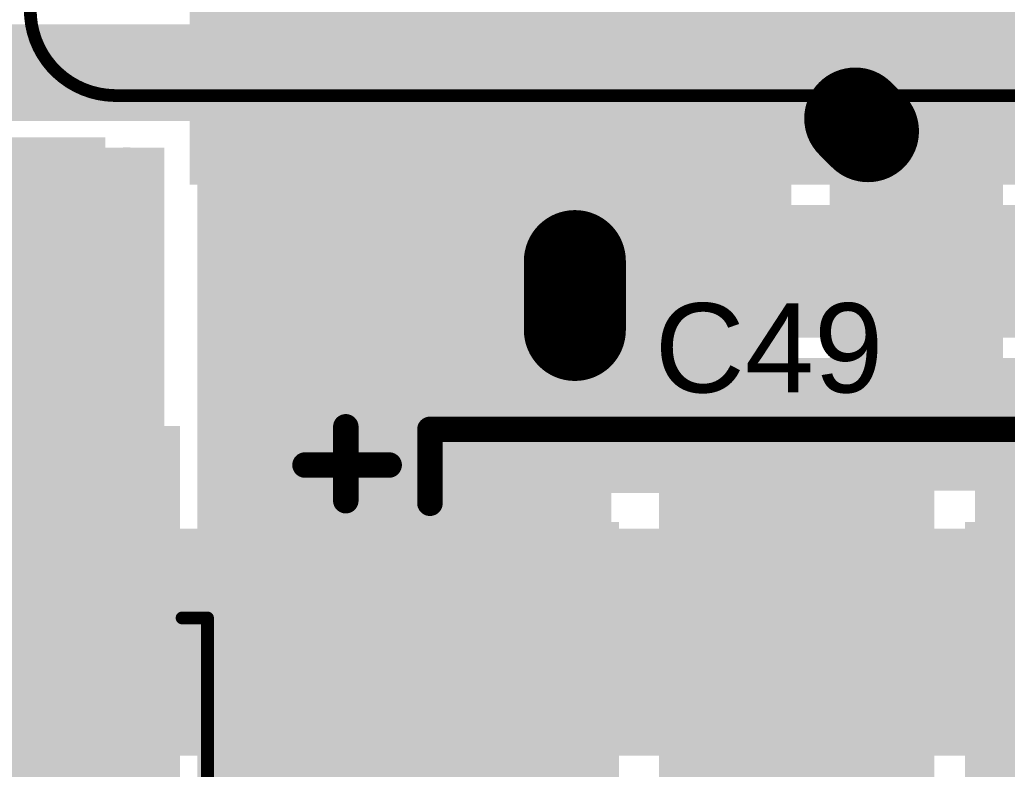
# Model space of a CAD drawing. Header units: millimetres. Extents: x -35.7 to 35.7, y -3.2 to 68.2.
# Drawn here: x 5.67 to 15.51, y 42.48 to 49.96 of the extents above; entities that cross this region are included whole.
import ezdxf

# ---------------------------------------------------------------- set-up
doc = ezdxf.new("R2010")
doc.units = ezdxf.units.MM
for name, color, linetype in [('BottomLayer', 5, 'Continuous'), ('BottomPaste', 16, 'Continuous'), ('BottomSolder', 6, 'Continuous'), ('TopLayer', 1, 'Continuous'), ('TopOverlay', 2, 'Continuous'), ('TopPaste', 8, 'Continuous'), ('TopSolder', 216, 'Continuous'), ('ViaHoleLayer', 16, 'Continuous')]:
    doc.layers.add(name, color=color, linetype=linetype)
doc.styles.add('Arial', font='', dxfattribs={"height": 0.2})
doc.styles.get('Arial').set_extended_font_data('Arial')

# ---------------------------------------------------------------- blocks, each defined once
blk = doc.blocks.new('DPAK_1')
at = {"layer": 'TopLayer'}
for points in [[(-2.9, 0.49), (-2.9, 6.69), (2.9, 6.69), (2.9, 0.49)], [(-3.085, -5.09), (-3.085, -2.09), (-1.485, -2.09), (-1.485, -5.09)], [(1.485, -5.09), (1.485, -2.09), (3.085, -2.09), (3.085, -5.09)]]:
    blk.add_hatch(color=1, dxfattribs=at).paths.add_polyline_path(points)
at = {"layer": 'TopPaste'}
for points in [[(-2.9, 0.49), (-2.9, 6.69), (2.9, 6.69), (2.9, 0.49)], [(-3.085, -5.09), (-3.085, -2.09), (-1.485, -2.09), (-1.485, -5.09)], [(1.485, -5.09), (1.485, -2.09), (3.085, -2.09), (3.085, -5.09)]]:
    blk.add_hatch(color=8, dxfattribs=at).paths.add_polyline_path(points)
at = {"layer": 'TopSolder'}
for points in [[(-3.0016, 0.3884), (-3.0016, 6.7916), (3.0016, 6.7916), (3.0016, 0.3884)], [(-3.1866, -5.1916), (-3.1866, -1.9884), (-1.3834, -1.9884), (-1.3834, -5.1916)], [(1.3834, -5.1916), (1.3834, -1.9884), (3.1866, -1.9884), (3.1866, -5.1916)]]:
    blk.add_hatch(color=216, dxfattribs=at).paths.add_polyline_path(points)
at = {"layer": 'TopOverlay', "const_width": 0.127}
for points in [[(-3.2766, 4.8768), (-3.0226, 4.8768)], [(-3.2766, -1.1938), (-3.2766, 4.8768)], [(3.0226, 4.8768), (3.2766, 4.8768)], [(3.2766, -1.1938), (3.2766, 4.8768)], [(-3.2766, -1.1938), (3.2766, -1.1938)]]:
    blk.add_lwpolyline(points, dxfattribs=at)
at = {"layer": 'TopOverlay'}
for points, const_width in [([(-3.3083, 4.8768, 1), (-3.2448, 4.8768, 1)], 0.0635), ([(-3.3083, 4.8768, 1), (-3.2448, 4.8768, 1)], 0.0635), ([(-3.0543, 4.8768, 1), (-2.9908, 4.8768, 1)], 0.0635), ([(2.9909, 4.8768, 1), (3.0543, 4.8768, 1)], 0.0635), ([(3.2449, 4.8768, 1), (3.3083, 4.8768, 1)], 0.0635), ([(3.2449, 4.8768, 1), (3.3083, 4.8768, 1)], 0.0635), ([(-3.3083, -1.1938, 1), (-3.2448, -1.1938, 1)], 0.0635), ([(-3.3083, -1.1938, 1), (-3.2448, -1.1938, 1)], 0.0635), ([(3.2449, -1.1938, 1), (3.3083, -1.1938, 1)], 0.0635), ([(3.2449, -1.1938, 1), (3.3083, -1.1938, 1)], 0.0635), ([(-3.302, -4.6228, 1), (-3.6068, -4.6228, 1)], 0.127), ([(-3.6385, -4.6228, 1), (-3.5751, -4.6228, 1)], 0.0635), ([(-3.3338, -4.6228, 1), (-3.2702, -4.6228, 1)], 0.0635)]:
    blk.add_lwpolyline(points, format="xyb", close=True, dxfattribs=dict(at, const_width=const_width))
blk = doc.blocks.new('CAP__2917_24')
at = {"layer": 'TopLayer'}
for points in [[(-1.395, 1.285), (1.395, 1.285), (1.395, -1.285), (-1.395, -1.285)], [(5.045, 1.285), (7.835, 1.285), (7.835, -1.285), (5.045, -1.285)]]:
    blk.add_hatch(color=1, dxfattribs=at).paths.add_polyline_path(points)
at = {"layer": 'TopPaste'}
for points in [[(-1.395, 1.285), (1.395, 1.285), (1.395, -1.285), (-1.395, -1.285)], [(5.045, 1.285), (7.835, 1.285), (7.835, -1.285), (5.045, -1.285)]]:
    blk.add_hatch(color=8, dxfattribs=at).paths.add_polyline_path(points)
at = {"layer": 'TopSolder'}
for points in [[(-1.4966, 1.3866), (1.4966, 1.3866), (1.4966, -1.3866), (-1.4966, -1.3866)], [(4.9434, 1.3866), (7.9366, 1.3866), (7.9366, -1.3866), (4.9434, -1.3866)]]:
    blk.add_hatch(color=216, dxfattribs=at).paths.add_polyline_path(points)
at = {"layer": 'TopOverlay', "const_width": 0.254}
for points in [[(-1.225, 1.6002), (-1.225, 2.3368)], [(-0.3868, 1.5748), (-0.3868, 2.3114)], [(-0.3868, 2.3114), (7.03, 2.3114)], [(7.03, 1.5748), (7.03, 2.3114)], [(-1.6314, 1.9558), (-0.7932, 1.9558)], [(-0.3868, -2.3114), (-0.3868, -1.5748)], [(7.03, -2.3114), (7.03, -1.5748)], [(-0.3868, -2.3114), (7.03, -2.3114)]]:
    blk.add_lwpolyline(points, dxfattribs=at)
at = {"layer": 'TopOverlay', "const_width": 0.127}
for points in [[(-1.2885, 2.3368, 1), (-1.1615, 2.3368, 1)], [(-0.4503, 2.3114, 1), (-0.3233, 2.3114, 1)], [(-0.4503, 2.3114, 1), (-0.3233, 2.3114, 1)], [(6.9665, 2.3114, 1), (7.0935, 2.3114, 1)], [(6.9665, 2.3114, 1), (7.0935, 2.3114, 1)], [(-1.6949, 1.9558, 1), (-1.5679, 1.9558, 1)], [(-0.8567, 1.9558, 1), (-0.7297, 1.9558, 1)], [(-1.2885, 1.6002, 1), (-1.1615, 1.6002, 1)], [(-0.4503, 1.5748, 1), (-0.3233, 1.5748, 1)], [(6.9665, 1.5748, 1), (7.0935, 1.5748, 1)], [(-0.4503, -1.5748, 1), (-0.3233, -1.5748, 1)], [(6.9665, -1.5748, 1), (7.0935, -1.5748, 1)], [(-0.4503, -2.3114, 1), (-0.3233, -2.3114, 1)], [(-0.4503, -2.3114, 1), (-0.3233, -2.3114, 1)], [(6.9665, -2.3114, 1), (7.0935, -2.3114, 1)], [(6.9665, -2.3114, 1), (7.0935, -2.3114, 1)]]:
    blk.add_lwpolyline(points, format="xyb", close=True, dxfattribs=at)
blk = doc.blocks.new('AO4882_MS_B_54')
at = {"layer": 'BottomLayer'}
for points in [[(-3.7, 2.205), (-1.5, 2.205), (-1.5, 1.605), (-3.7, 1.605)], [(1.5, 2.205), (3.7, 2.205), (3.7, 1.605), (1.5, 1.605)], [(-3.7, 0.935), (-1.5, 0.935), (-1.5, 0.335), (-3.7, 0.335)], [(1.5, 0.935), (3.7, 0.935), (3.7, 0.335), (1.5, 0.335)], [(-3.7, -0.335), (-1.5, -0.335), (-1.5, -0.935), (-3.7, -0.935)], [(1.5, -0.335), (3.7, -0.335), (3.7, -0.935), (1.5, -0.935)], [(-3.7, -1.605), (-1.5, -1.605), (-1.5, -2.205), (-3.7, -2.205)], [(1.5, -1.605), (3.7, -1.605), (3.7, -2.205), (1.5, -2.205)]]:
    blk.add_hatch(color=5, dxfattribs=at).paths.add_polyline_path(points)
at = {"layer": 'BottomPaste'}
for points in [[(-3.7, 2.205), (-1.5, 2.205), (-1.5, 1.605), (-3.7, 1.605)], [(1.5, 2.205), (3.7, 2.205), (3.7, 1.605), (1.5, 1.605)], [(-3.7, 0.935), (-1.5, 0.935), (-1.5, 0.335), (-3.7, 0.335)], [(1.5, 0.935), (3.7, 0.935), (3.7, 0.335), (1.5, 0.335)], [(-3.7, -0.335), (-1.5, -0.335), (-1.5, -0.935), (-3.7, -0.935)], [(1.5, -0.335), (3.7, -0.335), (3.7, -0.935), (1.5, -0.935)], [(-3.7, -1.605), (-1.5, -1.605), (-1.5, -2.205), (-3.7, -2.205)], [(1.5, -1.605), (3.7, -1.605), (3.7, -2.205), (1.5, -2.205)]]:
    blk.add_hatch(color=16, dxfattribs=at).paths.add_polyline_path(points)
at = {"layer": 'BottomSolder'}
for points in [[(-3.8016, 2.3066), (-1.3984, 2.3066), (-1.3984, 1.5034), (-3.8016, 1.5034)], [(1.3984, 2.3066), (3.8016, 2.3066), (3.8016, 1.5034), (1.3984, 1.5034)], [(-3.8016, 1.0366), (-1.3984, 1.0366), (-1.3984, 0.2334), (-3.8016, 0.2334)], [(1.3984, 1.0366), (3.8016, 1.0366), (3.8016, 0.2334), (1.3984, 0.2334)], [(-3.8016, -0.2334), (-1.3984, -0.2334), (-1.3984, -1.0366), (-3.8016, -1.0366)], [(1.3984, -0.2334), (3.8016, -0.2334), (3.8016, -1.0366), (1.3984, -1.0366)], [(-3.8016, -1.5034), (-1.3984, -1.5034), (-1.3984, -2.3066), (-3.8016, -2.3066)], [(1.3984, -1.5034), (3.8016, -1.5034), (3.8016, -2.3066), (1.3984, -2.3066)]]:
    blk.add_hatch(color=6, dxfattribs=at).paths.add_polyline_path(points)
blk = doc.blocks.new('CAP__2917_B_120')
at = {"layer": 'BottomLayer'}
for points in [[(-1.395, 1.285), (1.395, 1.285), (1.395, -1.285), (-1.395, -1.285)], [(5.045, 1.285), (7.835, 1.285), (7.835, -1.285), (5.045, -1.285)]]:
    blk.add_hatch(color=5, dxfattribs=at).paths.add_polyline_path(points)
at = {"layer": 'BottomPaste'}
for points in [[(-1.395, 1.285), (1.395, 1.285), (1.395, -1.285), (-1.395, -1.285)], [(5.045, 1.285), (7.835, 1.285), (7.835, -1.285), (5.045, -1.285)]]:
    blk.add_hatch(color=16, dxfattribs=at).paths.add_polyline_path(points)
at = {"layer": 'BottomSolder'}
for points in [[(-1.4966, 1.3866), (1.4966, 1.3866), (1.4966, -1.3866), (-1.4966, -1.3866)], [(4.9434, 1.3866), (7.9366, 1.3866), (7.9366, -1.3866), (4.9434, -1.3866)]]:
    blk.add_hatch(color=6, dxfattribs=at).paths.add_polyline_path(points)
blk = doc.blocks.new('SLF12575T_221M1R3_PF_135')
at = {"layer": 'TopOverlay', "const_width": 0.127}
blk.add_lwpolyline([(5.5118, 6.3246), (-4.7752, 6.3246)], dxfattribs=at)
at = {"layer": 'TopOverlay', "const_width": 0.0635}
blk.add_lwpolyline([(5.48, 6.3246, 1), (5.5435, 6.3246, 1)], format="xyb", close=True, dxfattribs=at)
blk.add_lwpolyline([(5.48, 6.3246, 1), (5.5435, 6.3246, 1)], format="xyb", close=True, dxfattribs=at)
at = {"layer": 'TopOverlay', "const_width": 0.127}
blk.add_lwpolyline([(5.5118, 6.3246, -0.414214), (6.35, 5.461)], format="xyb", dxfattribs=at)
blk = doc.blocks.new('RES0603_B_155')
at = {"layer": 'BottomLayer'}
for points in [[(-1.143, -0.4445), (-1.143, 0.4445), (-0.381, 0.4445), (-0.381, -0.4445)], [(0.381, -0.4445), (0.381, 0.4445), (1.143, 0.4445), (1.143, -0.4445)]]:
    blk.add_hatch(color=5, dxfattribs=at).paths.add_polyline_path(points)
at = {"layer": 'BottomPaste'}
for points in [[(-1.143, -0.4445), (-1.143, 0.4445), (-0.381, 0.4445), (-0.381, -0.4445)], [(0.381, -0.4445), (0.381, 0.4445), (1.143, 0.4445), (1.143, -0.4445)]]:
    blk.add_hatch(color=16, dxfattribs=at).paths.add_polyline_path(points)
at = {"layer": 'BottomSolder'}
for points in [[(-1.2446, -0.5461), (-1.2446, 0.5461), (-0.2794, 0.5461), (-0.2794, -0.5461)], [(0.2794, -0.5461), (0.2794, 0.5461), (1.2446, 0.5461), (1.2446, -0.5461)]]:
    blk.add_hatch(color=6, dxfattribs=at).paths.add_polyline_path(points)
blk = doc.blocks.new('RES0603_B_156')
at = {"layer": 'BottomLayer'}
for points in [[(-1.143, -0.4445), (-1.143, 0.4445), (-0.381, 0.4445), (-0.381, -0.4445)], [(0.381, -0.4445), (0.381, 0.4445), (1.143, 0.4445), (1.143, -0.4445)]]:
    blk.add_hatch(color=5, dxfattribs=at).paths.add_polyline_path(points)
at = {"layer": 'BottomPaste'}
for points in [[(-1.143, -0.4445), (-1.143, 0.4445), (-0.381, 0.4445), (-0.381, -0.4445)], [(0.381, -0.4445), (0.381, 0.4445), (1.143, 0.4445), (1.143, -0.4445)]]:
    blk.add_hatch(color=16, dxfattribs=at).paths.add_polyline_path(points)
at = {"layer": 'BottomSolder'}
for points in [[(-1.2446, -0.5461), (-1.2446, 0.5461), (-0.2794, 0.5461), (-0.2794, -0.5461)], [(0.2794, -0.5461), (0.2794, 0.5461), (1.2446, 0.5461), (1.2446, -0.5461)]]:
    blk.add_hatch(color=6, dxfattribs=at).paths.add_polyline_path(points)
blk = doc.blocks.new('SOIC_8_B_164')
at = {"layer": 'BottomLayer'}
for points in [[(-3.475, 1.605), (-3.475, 2.205), (-1.925, 2.205), (-1.925, 1.605)], [(1.925, 1.605), (1.925, 2.205), (3.475, 2.205), (3.475, 1.605)], [(-3.475, 0.335), (-3.475, 0.935), (-1.925, 0.935), (-1.925, 0.335)], [(1.925, 0.335), (1.925, 0.935), (3.475, 0.935), (3.475, 0.335)], [(-3.475, -0.935), (-3.475, -0.335), (-1.925, -0.335), (-1.925, -0.935)], [(1.925, -0.935), (1.925, -0.335), (3.475, -0.335), (3.475, -0.935)], [(-3.475, -2.205), (-3.475, -1.605), (-1.925, -1.605), (-1.925, -2.205)], [(1.925, -2.205), (1.925, -1.605), (3.475, -1.605), (3.475, -2.205)]]:
    blk.add_hatch(color=5, dxfattribs=at).paths.add_polyline_path(points)
at = {"layer": 'BottomPaste'}
for points in [[(-3.475, 1.605), (-3.475, 2.205), (-1.925, 2.205), (-1.925, 1.605)], [(1.925, 1.605), (1.925, 2.205), (3.475, 2.205), (3.475, 1.605)], [(-3.475, 0.335), (-3.475, 0.935), (-1.925, 0.935), (-1.925, 0.335)], [(1.925, 0.335), (1.925, 0.935), (3.475, 0.935), (3.475, 0.335)], [(-3.475, -0.935), (-3.475, -0.335), (-1.925, -0.335), (-1.925, -0.935)], [(1.925, -0.935), (1.925, -0.335), (3.475, -0.335), (3.475, -0.935)], [(-3.475, -2.205), (-3.475, -1.605), (-1.925, -1.605), (-1.925, -2.205)], [(1.925, -2.205), (1.925, -1.605), (3.475, -1.605), (3.475, -2.205)]]:
    blk.add_hatch(color=16, dxfattribs=at).paths.add_polyline_path(points)
at = {"layer": 'BottomSolder'}
for points in [[(-3.5766, 1.5034), (-3.5766, 2.3066), (-1.8234, 2.3066), (-1.8234, 1.5034)], [(1.8234, 1.5034), (1.8234, 2.3066), (3.5766, 2.3066), (3.5766, 1.5034)], [(-3.5766, 0.2334), (-3.5766, 1.0366), (-1.8234, 1.0366), (-1.8234, 0.2334)], [(1.8234, 0.2334), (1.8234, 1.0366), (3.5766, 1.0366), (3.5766, 0.2334)], [(-3.5766, -1.0366), (-3.5766, -0.2334), (-1.8234, -0.2334), (-1.8234, -1.0366)], [(1.8234, -1.0366), (1.8234, -0.2334), (3.5766, -0.2334), (3.5766, -1.0366)], [(-3.5766, -2.3066), (-3.5766, -1.5034), (-1.8234, -1.5034), (-1.8234, -2.3066)], [(1.8234, -2.3066), (1.8234, -1.5034), (3.5766, -1.5034), (3.5766, -2.3066)]]:
    blk.add_hatch(color=6, dxfattribs=at).paths.add_polyline_path(points)

msp = doc.modelspace()

# ---------------------------------------------------------------- hatches: boundary and pattern name
at = {"layer": 'BottomLayer'}
for points in [[(12.192, 48.6504), (12.192, 52.0954), (11.1252, 52.0954), (11.1252, 48.6504)], [(15.6972, 50.7674), (11.1252, 50.7674), (11.1252, 49.6316), (15.6972, 49.6316)], [(2.5908, 48.9458), (11.8944, 48.9458), (11.8944, 49.911), (2.5908, 49.911)], [(7.6454, 45.2374), (13.3604, 45.2374), (13.3604, 49.7078), (7.6454, 49.7078)], [(13.7414, 45.2628), (15.4686, 45.2628), (15.4686, 49.3776), (13.7414, 49.3776)], [(1.6256, 45.3136), (7.112, 45.3136), (7.112, 48.6814), (1.6256, 48.6814)], [(2.7178, 42.6212), (24.6126, 42.6212), (24.6126, 44.8818), (2.7178, 44.8818)]]:
    msp.add_hatch(color=5, dxfattribs=at).paths.add_polyline_path(points)
h = msp.add_hatch(color=5, dxfattribs=at)
edge = h.paths.add_edge_path()
edge.add_arc((6.0198, 48.3842), 0.3, 0, 360)
h = msp.add_hatch(color=5, dxfattribs=at)
edge = h.paths.add_edge_path()
edge.add_arc((6.7382, 48.3842), 0.3, 0, 360)
h = msp.add_hatch(color=5, dxfattribs=at)
edge = h.paths.add_edge_path()
edge.add_arc((9.4234, 47.7012), 0.3, 0, 360)
h = msp.add_hatch(color=5, dxfattribs=at)
edge = h.paths.add_edge_path()
edge.add_arc((10.0716, 47.7084), 0.3, 0, 360)
h = msp.add_hatch(color=5, dxfattribs=at)
edge = h.paths.add_edge_path()
edge.add_arc((10.7388, 47.7012), 0.3, 0, 360)
h = msp.add_hatch(color=5, dxfattribs=at)
edge = h.paths.add_edge_path()
edge.add_arc((11.4059, 47.7012), 0.3, 0, 360)
h = msp.add_hatch(color=5, dxfattribs=at)
edge = h.paths.add_edge_path()
edge.add_arc((6.0198, 47.7004), 0.3, 0, 360)
h = msp.add_hatch(color=5, dxfattribs=at)
edge = h.paths.add_edge_path()
edge.add_arc((6.7382, 47.7004), 0.3, 0, 360)
h = msp.add_hatch(color=5, dxfattribs=at)
edge = h.paths.add_edge_path()
edge.add_arc((6.0198, 47.0166), 0.3, 0, 360)
h = msp.add_hatch(color=5, dxfattribs=at)
edge = h.paths.add_edge_path()
edge.add_arc((6.7382, 47.0166), 0.3, 0, 360)
h = msp.add_hatch(color=5, dxfattribs=at)
edge = h.paths.add_edge_path()
edge.add_arc((9.4234, 46.863), 0.3, 0, 360)
h = msp.add_hatch(color=5, dxfattribs=at)
edge = h.paths.add_edge_path()
edge.add_arc((10.097, 46.8702), 0.3, 0, 360)
h = msp.add_hatch(color=5, dxfattribs=at)
edge = h.paths.add_edge_path()
edge.add_arc((10.7388, 46.863), 0.3, 0, 360)
h = msp.add_hatch(color=5, dxfattribs=at)
edge = h.paths.add_edge_path()
edge.add_arc((11.4059, 46.863), 0.3, 0, 360)
h = msp.add_hatch(color=5, dxfattribs=at)
edge = h.paths.add_edge_path()
edge.add_arc((6.0198, 46.3328), 0.3, 0, 360)
h = msp.add_hatch(color=5, dxfattribs=at)
edge = h.paths.add_edge_path()
edge.add_arc((6.7382, 46.3328), 0.3, 0, 360)
h = msp.add_hatch(color=5, dxfattribs=at)
edge = h.paths.add_edge_path()
edge.add_arc((10.097, 46.032), 0.3, 0, 360)
h = msp.add_hatch(color=5, dxfattribs=at)
edge = h.paths.add_edge_path()
edge.add_arc((9.4234, 46.0248), 0.3, 0, 360)
h = msp.add_hatch(color=5, dxfattribs=at)
edge = h.paths.add_edge_path()
edge.add_arc((10.7388, 46.0248), 0.3, 0, 360)
h = msp.add_hatch(color=5, dxfattribs=at)
edge = h.paths.add_edge_path()
edge.add_arc((11.4059, 46.0248), 0.3, 0, 360)
h = msp.add_hatch(color=5, dxfattribs=at)
edge = h.paths.add_edge_path()
edge.add_arc((6.038, 44.4612), 0.3, 0, 360)
h = msp.add_hatch(color=5, dxfattribs=at)
edge = h.paths.add_edge_path()
edge.add_arc((6.7419, 44.4612), 0.3, 0, 360)
h = msp.add_hatch(color=5, dxfattribs=at)
edge = h.paths.add_edge_path()
edge.add_arc((12.3909, 44.496), 0.3, 0, 360)
h = msp.add_hatch(color=5, dxfattribs=at)
edge = h.paths.add_edge_path()
edge.add_arc((13.0535, 44.496), 0.3, 0, 360)
h = msp.add_hatch(color=5, dxfattribs=at)
edge = h.paths.add_edge_path()
edge.add_arc((13.7162, 44.496), 0.3, 0, 360)
h = msp.add_hatch(color=5, dxfattribs=at)
edge = h.paths.add_edge_path()
edge.add_arc((14.3788, 44.496), 0.3, 0, 360)
h = msp.add_hatch(color=5, dxfattribs=at)
edge = h.paths.add_edge_path()
edge.add_arc((6.038, 43.7774), 0.3, 0, 360)
h = msp.add_hatch(color=5, dxfattribs=at)
edge = h.paths.add_edge_path()
edge.add_arc((6.7419, 43.7774), 0.3, 0, 360)
h = msp.add_hatch(color=5, dxfattribs=at)
edge = h.paths.add_edge_path()
edge.add_arc((12.3909, 43.6602), 0.3, 0, 360)
h = msp.add_hatch(color=5, dxfattribs=at)
edge = h.paths.add_edge_path()
edge.add_arc((13.0535, 43.6602), 0.3, 0, 360)
h = msp.add_hatch(color=5, dxfattribs=at)
edge = h.paths.add_edge_path()
edge.add_arc((13.7162, 43.6602), 0.3, 0, 360)
h = msp.add_hatch(color=5, dxfattribs=at)
edge = h.paths.add_edge_path()
edge.add_arc((14.3788, 43.6602), 0.3, 0, 360)
h = msp.add_hatch(color=5, dxfattribs=at)
edge = h.paths.add_edge_path()
edge.add_arc((6.038, 43.0937), 0.3, 0, 360)
h = msp.add_hatch(color=5, dxfattribs=at)
edge = h.paths.add_edge_path()
edge.add_arc((6.7419, 43.0937), 0.3, 0, 360)
h = msp.add_hatch(color=5, dxfattribs=at)
edge = h.paths.add_edge_path()
edge.add_arc((12.3909, 42.8244), 0.3, 0, 360)
h = msp.add_hatch(color=5, dxfattribs=at)
edge = h.paths.add_edge_path()
edge.add_arc((13.0535, 42.8244), 0.3, 0, 360)
h = msp.add_hatch(color=5, dxfattribs=at)
edge = h.paths.add_edge_path()
edge.add_arc((13.7162, 42.8268), 0.3, 0, 360)
h = msp.add_hatch(color=5, dxfattribs=at)
edge = h.paths.add_edge_path()
edge.add_arc((14.3788, 42.8268), 0.3, 0, 360)
at = {"layer": 'BottomSolder'}
h = msp.add_hatch(color=6, dxfattribs=at)
edge = h.paths.add_edge_path()
edge.add_arc((6.0198, 48.3842), 0.15, 0, 360)
h = msp.add_hatch(color=6, dxfattribs=at)
edge = h.paths.add_edge_path()
edge.add_arc((6.7382, 48.3842), 0.15, 0, 360)
h = msp.add_hatch(color=6, dxfattribs=at)
edge = h.paths.add_edge_path()
edge.add_arc((6.0198, 47.7004), 0.15, 0, 360)
h = msp.add_hatch(color=6, dxfattribs=at)
edge = h.paths.add_edge_path()
edge.add_arc((6.7382, 47.7004), 0.15, 0, 360)
h = msp.add_hatch(color=6, dxfattribs=at)
edge = h.paths.add_edge_path()
edge.add_arc((9.4234, 47.7012), 0.15, 0, 360)
h = msp.add_hatch(color=6, dxfattribs=at)
edge = h.paths.add_edge_path()
edge.add_arc((10.0716, 47.7084), 0.15, 0, 360)
h = msp.add_hatch(color=6, dxfattribs=at)
edge = h.paths.add_edge_path()
edge.add_arc((10.7388, 47.7012), 0.15, 0, 360)
h = msp.add_hatch(color=6, dxfattribs=at)
edge = h.paths.add_edge_path()
edge.add_arc((11.4059, 47.7012), 0.15, 0, 360)
h = msp.add_hatch(color=6, dxfattribs=at)
edge = h.paths.add_edge_path()
edge.add_arc((6.0198, 47.0166), 0.15, 0, 360)
h = msp.add_hatch(color=6, dxfattribs=at)
edge = h.paths.add_edge_path()
edge.add_arc((6.7382, 47.0166), 0.15, 0, 360)
h = msp.add_hatch(color=6, dxfattribs=at)
edge = h.paths.add_edge_path()
edge.add_arc((10.097, 46.8702), 0.15, 0, 360)
h = msp.add_hatch(color=6, dxfattribs=at)
edge = h.paths.add_edge_path()
edge.add_arc((9.4234, 46.863), 0.15, 0, 360)
h = msp.add_hatch(color=6, dxfattribs=at)
edge = h.paths.add_edge_path()
edge.add_arc((10.7388, 46.863), 0.15, 0, 360)
h = msp.add_hatch(color=6, dxfattribs=at)
edge = h.paths.add_edge_path()
edge.add_arc((11.4059, 46.863), 0.15, 0, 360)
h = msp.add_hatch(color=6, dxfattribs=at)
edge = h.paths.add_edge_path()
edge.add_arc((6.0198, 46.3328), 0.15, 0, 360)
h = msp.add_hatch(color=6, dxfattribs=at)
edge = h.paths.add_edge_path()
edge.add_arc((6.7382, 46.3328), 0.15, 0, 360)
h = msp.add_hatch(color=6, dxfattribs=at)
edge = h.paths.add_edge_path()
edge.add_arc((9.4234, 46.0248), 0.15, 0, 360)
h = msp.add_hatch(color=6, dxfattribs=at)
edge = h.paths.add_edge_path()
edge.add_arc((10.097, 46.032), 0.15, 0, 360)
h = msp.add_hatch(color=6, dxfattribs=at)
edge = h.paths.add_edge_path()
edge.add_arc((10.7388, 46.0248), 0.15, 0, 360)
h = msp.add_hatch(color=6, dxfattribs=at)
edge = h.paths.add_edge_path()
edge.add_arc((11.4059, 46.0248), 0.15, 0, 360)
h = msp.add_hatch(color=6, dxfattribs=at)
edge = h.paths.add_edge_path()
edge.add_arc((6.038, 44.4612), 0.15, 0, 360)
h = msp.add_hatch(color=6, dxfattribs=at)
edge = h.paths.add_edge_path()
edge.add_arc((6.7419, 44.4612), 0.15, 0, 360)
h = msp.add_hatch(color=6, dxfattribs=at)
edge = h.paths.add_edge_path()
edge.add_arc((12.3909, 44.496), 0.15, 0, 360)
h = msp.add_hatch(color=6, dxfattribs=at)
edge = h.paths.add_edge_path()
edge.add_arc((13.0535, 44.496), 0.15, 0, 360)
h = msp.add_hatch(color=6, dxfattribs=at)
edge = h.paths.add_edge_path()
edge.add_arc((13.7162, 44.496), 0.15, 0, 360)
h = msp.add_hatch(color=6, dxfattribs=at)
edge = h.paths.add_edge_path()
edge.add_arc((14.3788, 44.496), 0.15, 0, 360)
h = msp.add_hatch(color=6, dxfattribs=at)
edge = h.paths.add_edge_path()
edge.add_arc((6.038, 43.7774), 0.15, 0, 360)
h = msp.add_hatch(color=6, dxfattribs=at)
edge = h.paths.add_edge_path()
edge.add_arc((6.7419, 43.7774), 0.15, 0, 360)
h = msp.add_hatch(color=6, dxfattribs=at)
edge = h.paths.add_edge_path()
edge.add_arc((12.3909, 43.6602), 0.15, 0, 360)
h = msp.add_hatch(color=6, dxfattribs=at)
edge = h.paths.add_edge_path()
edge.add_arc((13.0535, 43.6602), 0.15, 0, 360)
h = msp.add_hatch(color=6, dxfattribs=at)
edge = h.paths.add_edge_path()
edge.add_arc((13.7162, 43.6602), 0.15, 0, 360)
h = msp.add_hatch(color=6, dxfattribs=at)
edge = h.paths.add_edge_path()
edge.add_arc((14.3788, 43.6602), 0.15, 0, 360)
h = msp.add_hatch(color=6, dxfattribs=at)
edge = h.paths.add_edge_path()
edge.add_arc((6.038, 43.0937), 0.15, 0, 360)
h = msp.add_hatch(color=6, dxfattribs=at)
edge = h.paths.add_edge_path()
edge.add_arc((6.7419, 43.0937), 0.15, 0, 360)
h = msp.add_hatch(color=6, dxfattribs=at)
edge = h.paths.add_edge_path()
edge.add_arc((12.3909, 42.8244), 0.15, 0, 360)
h = msp.add_hatch(color=6, dxfattribs=at)
edge = h.paths.add_edge_path()
edge.add_arc((13.0535, 42.8244), 0.15, 0, 360)
h = msp.add_hatch(color=6, dxfattribs=at)
edge = h.paths.add_edge_path()
edge.add_arc((13.7162, 42.8268), 0.15, 0, 360)
h = msp.add_hatch(color=6, dxfattribs=at)
edge = h.paths.add_edge_path()
edge.add_arc((14.3788, 42.8268), 0.15, 0, 360)
at = {"layer": 'TopLayer'}
for points in [[(8.8386, 42.2656), (8.8386, 56.478), (7.4422, 56.478), (7.4422, 42.2656)], [(7.366, 51.943), (7.366, 48.3108), (15.748, 48.3108), (15.748, 51.943)], [(9.0932, 45.6184), (11.7348, 45.6184), (11.7348, 48.1076), (9.0932, 48.1076)], [(10.9982, 46.7868), (24.4602, 46.7868), (24.4602, 48.1076), (10.9982, 48.1076)], [(12.0396, 39.5732), (14.7828, 39.5732), (14.7828, 46.5836), (12.0396, 46.5836)], [(15.1892, 41.894), (21.463, 41.894), (21.463, 46.5836), (15.1892, 46.5836)], [(11.5664, 42.2656), (11.5664, 45.339), (7.4422, 45.339), (7.4422, 42.2656)]]:
    msp.add_hatch(color=1, dxfattribs=at).paths.add_polyline_path(points)
h = msp.add_hatch(color=1, dxfattribs=at)
edge = h.paths.add_edge_path()
edge.add_arc((6.0198, 48.3842), 0.3, 0, 360)
h = msp.add_hatch(color=1, dxfattribs=at)
edge = h.paths.add_edge_path()
edge.add_arc((6.7382, 48.3842), 0.3, 0, 360)
h = msp.add_hatch(color=1, dxfattribs=at)
edge = h.paths.add_edge_path()
edge.add_arc((9.4234, 47.7012), 0.3, 0, 360)
h = msp.add_hatch(color=1, dxfattribs=at)
edge = h.paths.add_edge_path()
edge.add_arc((10.0716, 47.7084), 0.3, 0, 360)
h = msp.add_hatch(color=1, dxfattribs=at)
edge = h.paths.add_edge_path()
edge.add_arc((10.7388, 47.7012), 0.3, 0, 360)
h = msp.add_hatch(color=1, dxfattribs=at)
edge = h.paths.add_edge_path()
edge.add_arc((11.4059, 47.7012), 0.3, 0, 360)
h = msp.add_hatch(color=1, dxfattribs=at)
edge = h.paths.add_edge_path()
edge.add_arc((6.0198, 47.7004), 0.3, 0, 360)
h = msp.add_hatch(color=1, dxfattribs=at)
edge = h.paths.add_edge_path()
edge.add_arc((6.7382, 47.7004), 0.3, 0, 360)
h = msp.add_hatch(color=1, dxfattribs=at)
edge = h.paths.add_edge_path()
edge.add_arc((6.0198, 47.0166), 0.3, 0, 360)
h = msp.add_hatch(color=1, dxfattribs=at)
edge = h.paths.add_edge_path()
edge.add_arc((6.7382, 47.0166), 0.3, 0, 360)
h = msp.add_hatch(color=1, dxfattribs=at)
edge = h.paths.add_edge_path()
edge.add_arc((9.4234, 46.863), 0.3, 0, 360)
h = msp.add_hatch(color=1, dxfattribs=at)
edge = h.paths.add_edge_path()
edge.add_arc((10.097, 46.8702), 0.3, 0, 360)
h = msp.add_hatch(color=1, dxfattribs=at)
edge = h.paths.add_edge_path()
edge.add_arc((10.7388, 46.863), 0.3, 0, 360)
h = msp.add_hatch(color=1, dxfattribs=at)
edge = h.paths.add_edge_path()
edge.add_arc((11.4059, 46.863), 0.3, 0, 360)
h = msp.add_hatch(color=1, dxfattribs=at)
edge = h.paths.add_edge_path()
edge.add_arc((6.0198, 46.3328), 0.3, 0, 360)
h = msp.add_hatch(color=1, dxfattribs=at)
edge = h.paths.add_edge_path()
edge.add_arc((6.7382, 46.3328), 0.3, 0, 360)
h = msp.add_hatch(color=1, dxfattribs=at)
edge = h.paths.add_edge_path()
edge.add_arc((10.097, 46.032), 0.3, 0, 360)
h = msp.add_hatch(color=1, dxfattribs=at)
edge = h.paths.add_edge_path()
edge.add_arc((9.4234, 46.0248), 0.3, 0, 360)
h = msp.add_hatch(color=1, dxfattribs=at)
edge = h.paths.add_edge_path()
edge.add_arc((10.7388, 46.0248), 0.3, 0, 360)
h = msp.add_hatch(color=1, dxfattribs=at)
edge = h.paths.add_edge_path()
edge.add_arc((11.4059, 46.0248), 0.3, 0, 360)
h = msp.add_hatch(color=1, dxfattribs=at)
edge = h.paths.add_edge_path()
edge.add_arc((6.038, 44.4612), 0.3, 0, 360)
h = msp.add_hatch(color=1, dxfattribs=at)
edge = h.paths.add_edge_path()
edge.add_arc((6.7419, 44.4612), 0.3, 0, 360)
h = msp.add_hatch(color=1, dxfattribs=at)
edge = h.paths.add_edge_path()
edge.add_arc((12.3909, 44.496), 0.3, 0, 360)
h = msp.add_hatch(color=1, dxfattribs=at)
edge = h.paths.add_edge_path()
edge.add_arc((13.0535, 44.496), 0.3, 0, 360)
h = msp.add_hatch(color=1, dxfattribs=at)
edge = h.paths.add_edge_path()
edge.add_arc((13.7162, 44.496), 0.3, 0, 360)
h = msp.add_hatch(color=1, dxfattribs=at)
edge = h.paths.add_edge_path()
edge.add_arc((14.3788, 44.496), 0.3, 0, 360)
h = msp.add_hatch(color=1, dxfattribs=at)
edge = h.paths.add_edge_path()
edge.add_arc((6.038, 43.7774), 0.3, 0, 360)
h = msp.add_hatch(color=1, dxfattribs=at)
edge = h.paths.add_edge_path()
edge.add_arc((6.7419, 43.7774), 0.3, 0, 360)
h = msp.add_hatch(color=1, dxfattribs=at)
edge = h.paths.add_edge_path()
edge.add_arc((12.3909, 43.6602), 0.3, 0, 360)
h = msp.add_hatch(color=1, dxfattribs=at)
edge = h.paths.add_edge_path()
edge.add_arc((13.0535, 43.6602), 0.3, 0, 360)
h = msp.add_hatch(color=1, dxfattribs=at)
edge = h.paths.add_edge_path()
edge.add_arc((13.7162, 43.6602), 0.3, 0, 360)
h = msp.add_hatch(color=1, dxfattribs=at)
edge = h.paths.add_edge_path()
edge.add_arc((14.3788, 43.6602), 0.3, 0, 360)
h = msp.add_hatch(color=1, dxfattribs=at)
edge = h.paths.add_edge_path()
edge.add_arc((6.038, 43.0937), 0.3, 0, 360)
h = msp.add_hatch(color=1, dxfattribs=at)
edge = h.paths.add_edge_path()
edge.add_arc((6.7419, 43.0937), 0.3, 0, 360)
h = msp.add_hatch(color=1, dxfattribs=at)
edge = h.paths.add_edge_path()
edge.add_arc((12.3909, 42.8244), 0.3, 0, 360)
h = msp.add_hatch(color=1, dxfattribs=at)
edge = h.paths.add_edge_path()
edge.add_arc((13.0535, 42.8244), 0.3, 0, 360)
h = msp.add_hatch(color=1, dxfattribs=at)
edge = h.paths.add_edge_path()
edge.add_arc((13.7162, 42.8268), 0.3, 0, 360)
h = msp.add_hatch(color=1, dxfattribs=at)
edge = h.paths.add_edge_path()
edge.add_arc((14.3788, 42.8268), 0.3, 0, 360)
at = {"layer": 'TopSolder'}
h = msp.add_hatch(color=216, dxfattribs=at)
edge = h.paths.add_edge_path()
edge.add_arc((6.0198, 48.3842), 0.15, 0, 360)
h = msp.add_hatch(color=216, dxfattribs=at)
edge = h.paths.add_edge_path()
edge.add_arc((6.7382, 48.3842), 0.15, 0, 360)
h = msp.add_hatch(color=216, dxfattribs=at)
edge = h.paths.add_edge_path()
edge.add_arc((6.0198, 47.7004), 0.15, 0, 360)
h = msp.add_hatch(color=216, dxfattribs=at)
edge = h.paths.add_edge_path()
edge.add_arc((6.7382, 47.7004), 0.15, 0, 360)
h = msp.add_hatch(color=216, dxfattribs=at)
edge = h.paths.add_edge_path()
edge.add_arc((9.4234, 47.7012), 0.15, 0, 360)
h = msp.add_hatch(color=216, dxfattribs=at)
edge = h.paths.add_edge_path()
edge.add_arc((10.0716, 47.7084), 0.15, 0, 360)
h = msp.add_hatch(color=216, dxfattribs=at)
edge = h.paths.add_edge_path()
edge.add_arc((10.7388, 47.7012), 0.15, 0, 360)
h = msp.add_hatch(color=216, dxfattribs=at)
edge = h.paths.add_edge_path()
edge.add_arc((11.4059, 47.7012), 0.15, 0, 360)
h = msp.add_hatch(color=216, dxfattribs=at)
edge = h.paths.add_edge_path()
edge.add_arc((6.0198, 47.0166), 0.15, 0, 360)
h = msp.add_hatch(color=216, dxfattribs=at)
edge = h.paths.add_edge_path()
edge.add_arc((6.7382, 47.0166), 0.15, 0, 360)
h = msp.add_hatch(color=216, dxfattribs=at)
edge = h.paths.add_edge_path()
edge.add_arc((10.097, 46.8702), 0.15, 0, 360)
h = msp.add_hatch(color=216, dxfattribs=at)
edge = h.paths.add_edge_path()
edge.add_arc((9.4234, 46.863), 0.15, 0, 360)
h = msp.add_hatch(color=216, dxfattribs=at)
edge = h.paths.add_edge_path()
edge.add_arc((10.7388, 46.863), 0.15, 0, 360)
h = msp.add_hatch(color=216, dxfattribs=at)
edge = h.paths.add_edge_path()
edge.add_arc((11.4059, 46.863), 0.15, 0, 360)
h = msp.add_hatch(color=216, dxfattribs=at)
edge = h.paths.add_edge_path()
edge.add_arc((6.0198, 46.3328), 0.15, 0, 360)
h = msp.add_hatch(color=216, dxfattribs=at)
edge = h.paths.add_edge_path()
edge.add_arc((6.7382, 46.3328), 0.15, 0, 360)
h = msp.add_hatch(color=216, dxfattribs=at)
edge = h.paths.add_edge_path()
edge.add_arc((9.4234, 46.0248), 0.15, 0, 360)
h = msp.add_hatch(color=216, dxfattribs=at)
edge = h.paths.add_edge_path()
edge.add_arc((10.097, 46.032), 0.15, 0, 360)
h = msp.add_hatch(color=216, dxfattribs=at)
edge = h.paths.add_edge_path()
edge.add_arc((10.7388, 46.0248), 0.15, 0, 360)
h = msp.add_hatch(color=216, dxfattribs=at)
edge = h.paths.add_edge_path()
edge.add_arc((11.4059, 46.0248), 0.15, 0, 360)
h = msp.add_hatch(color=216, dxfattribs=at)
edge = h.paths.add_edge_path()
edge.add_arc((6.038, 44.4612), 0.15, 0, 360)
h = msp.add_hatch(color=216, dxfattribs=at)
edge = h.paths.add_edge_path()
edge.add_arc((6.7419, 44.4612), 0.15, 0, 360)
h = msp.add_hatch(color=216, dxfattribs=at)
edge = h.paths.add_edge_path()
edge.add_arc((12.3909, 44.496), 0.15, 0, 360)
h = msp.add_hatch(color=216, dxfattribs=at)
edge = h.paths.add_edge_path()
edge.add_arc((13.0535, 44.496), 0.15, 0, 360)
h = msp.add_hatch(color=216, dxfattribs=at)
edge = h.paths.add_edge_path()
edge.add_arc((13.7162, 44.496), 0.15, 0, 360)
h = msp.add_hatch(color=216, dxfattribs=at)
edge = h.paths.add_edge_path()
edge.add_arc((14.3788, 44.496), 0.15, 0, 360)
h = msp.add_hatch(color=216, dxfattribs=at)
edge = h.paths.add_edge_path()
edge.add_arc((6.038, 43.7774), 0.15, 0, 360)
h = msp.add_hatch(color=216, dxfattribs=at)
edge = h.paths.add_edge_path()
edge.add_arc((6.7419, 43.7774), 0.15, 0, 360)
h = msp.add_hatch(color=216, dxfattribs=at)
edge = h.paths.add_edge_path()
edge.add_arc((12.3909, 43.6602), 0.15, 0, 360)
h = msp.add_hatch(color=216, dxfattribs=at)
edge = h.paths.add_edge_path()
edge.add_arc((13.0535, 43.6602), 0.15, 0, 360)
h = msp.add_hatch(color=216, dxfattribs=at)
edge = h.paths.add_edge_path()
edge.add_arc((13.7162, 43.6602), 0.15, 0, 360)
h = msp.add_hatch(color=216, dxfattribs=at)
edge = h.paths.add_edge_path()
edge.add_arc((14.3788, 43.6602), 0.15, 0, 360)
h = msp.add_hatch(color=216, dxfattribs=at)
edge = h.paths.add_edge_path()
edge.add_arc((6.038, 43.0937), 0.15, 0, 360)
h = msp.add_hatch(color=216, dxfattribs=at)
edge = h.paths.add_edge_path()
edge.add_arc((6.7419, 43.0937), 0.15, 0, 360)
h = msp.add_hatch(color=216, dxfattribs=at)
edge = h.paths.add_edge_path()
edge.add_arc((12.3909, 42.8244), 0.15, 0, 360)
h = msp.add_hatch(color=216, dxfattribs=at)
edge = h.paths.add_edge_path()
edge.add_arc((13.0535, 42.8244), 0.15, 0, 360)
h = msp.add_hatch(color=216, dxfattribs=at)
edge = h.paths.add_edge_path()
edge.add_arc((13.7162, 42.8268), 0.15, 0, 360)
h = msp.add_hatch(color=216, dxfattribs=at)
edge = h.paths.add_edge_path()
edge.add_arc((14.3788, 42.8268), 0.15, 0, 360)
at = {"layer": 'ViaHoleLayer'}
h = msp.add_hatch(color=16, dxfattribs=at)
edge = h.paths.add_edge_path()
edge.add_arc((6.0198, 48.3842), 0.15, 0, 360)
h = msp.add_hatch(color=16, dxfattribs=at)
edge = h.paths.add_edge_path()
edge.add_arc((6.7382, 48.3842), 0.15, 0, 360)
h = msp.add_hatch(color=16, dxfattribs=at)
edge = h.paths.add_edge_path()
edge.add_arc((6.0198, 47.7004), 0.15, 0, 360)
h = msp.add_hatch(color=16, dxfattribs=at)
edge = h.paths.add_edge_path()
edge.add_arc((6.7382, 47.7004), 0.15, 0, 360)
h = msp.add_hatch(color=16, dxfattribs=at)
edge = h.paths.add_edge_path()
edge.add_arc((9.4234, 47.7012), 0.15, 0, 360)
h = msp.add_hatch(color=16, dxfattribs=at)
edge = h.paths.add_edge_path()
edge.add_arc((10.0716, 47.7084), 0.15, 0, 360)
h = msp.add_hatch(color=16, dxfattribs=at)
edge = h.paths.add_edge_path()
edge.add_arc((10.7388, 47.7012), 0.15, 0, 360)
h = msp.add_hatch(color=16, dxfattribs=at)
edge = h.paths.add_edge_path()
edge.add_arc((11.4059, 47.7012), 0.15, 0, 360)
h = msp.add_hatch(color=16, dxfattribs=at)
edge = h.paths.add_edge_path()
edge.add_arc((6.0198, 47.0166), 0.15, 0, 360)
h = msp.add_hatch(color=16, dxfattribs=at)
edge = h.paths.add_edge_path()
edge.add_arc((6.7382, 47.0166), 0.15, 0, 360)
h = msp.add_hatch(color=16, dxfattribs=at)
edge = h.paths.add_edge_path()
edge.add_arc((10.097, 46.8702), 0.15, 0, 360)
h = msp.add_hatch(color=16, dxfattribs=at)
edge = h.paths.add_edge_path()
edge.add_arc((9.4234, 46.863), 0.15, 0, 360)
h = msp.add_hatch(color=16, dxfattribs=at)
edge = h.paths.add_edge_path()
edge.add_arc((10.7388, 46.863), 0.15, 0, 360)
h = msp.add_hatch(color=16, dxfattribs=at)
edge = h.paths.add_edge_path()
edge.add_arc((11.4059, 46.863), 0.15, 0, 360)
h = msp.add_hatch(color=16, dxfattribs=at)
edge = h.paths.add_edge_path()
edge.add_arc((6.0198, 46.3328), 0.15, 0, 360)
h = msp.add_hatch(color=16, dxfattribs=at)
edge = h.paths.add_edge_path()
edge.add_arc((6.7382, 46.3328), 0.15, 0, 360)
h = msp.add_hatch(color=16, dxfattribs=at)
edge = h.paths.add_edge_path()
edge.add_arc((9.4234, 46.0248), 0.15, 0, 360)
h = msp.add_hatch(color=16, dxfattribs=at)
edge = h.paths.add_edge_path()
edge.add_arc((10.097, 46.032), 0.15, 0, 360)
h = msp.add_hatch(color=16, dxfattribs=at)
edge = h.paths.add_edge_path()
edge.add_arc((10.7388, 46.0248), 0.15, 0, 360)
h = msp.add_hatch(color=16, dxfattribs=at)
edge = h.paths.add_edge_path()
edge.add_arc((11.4059, 46.0248), 0.15, 0, 360)
h = msp.add_hatch(color=16, dxfattribs=at)
edge = h.paths.add_edge_path()
edge.add_arc((6.038, 44.4612), 0.15, 0, 360)
h = msp.add_hatch(color=16, dxfattribs=at)
edge = h.paths.add_edge_path()
edge.add_arc((6.7419, 44.4612), 0.15, 0, 360)
h = msp.add_hatch(color=16, dxfattribs=at)
edge = h.paths.add_edge_path()
edge.add_arc((12.3909, 44.496), 0.15, 0, 360)
h = msp.add_hatch(color=16, dxfattribs=at)
edge = h.paths.add_edge_path()
edge.add_arc((13.0535, 44.496), 0.15, 0, 360)
h = msp.add_hatch(color=16, dxfattribs=at)
edge = h.paths.add_edge_path()
edge.add_arc((13.7162, 44.496), 0.15, 0, 360)
h = msp.add_hatch(color=16, dxfattribs=at)
edge = h.paths.add_edge_path()
edge.add_arc((14.3788, 44.496), 0.15, 0, 360)
h = msp.add_hatch(color=16, dxfattribs=at)
edge = h.paths.add_edge_path()
edge.add_arc((6.038, 43.7774), 0.15, 0, 360)
h = msp.add_hatch(color=16, dxfattribs=at)
edge = h.paths.add_edge_path()
edge.add_arc((6.7419, 43.7774), 0.15, 0, 360)
h = msp.add_hatch(color=16, dxfattribs=at)
edge = h.paths.add_edge_path()
edge.add_arc((12.3909, 43.6602), 0.15, 0, 360)
h = msp.add_hatch(color=16, dxfattribs=at)
edge = h.paths.add_edge_path()
edge.add_arc((13.0535, 43.6602), 0.15, 0, 360)
h = msp.add_hatch(color=16, dxfattribs=at)
edge = h.paths.add_edge_path()
edge.add_arc((13.7162, 43.6602), 0.15, 0, 360)
h = msp.add_hatch(color=16, dxfattribs=at)
edge = h.paths.add_edge_path()
edge.add_arc((14.3788, 43.6602), 0.15, 0, 360)
h = msp.add_hatch(color=16, dxfattribs=at)
edge = h.paths.add_edge_path()
edge.add_arc((6.038, 43.0937), 0.15, 0, 360)
h = msp.add_hatch(color=16, dxfattribs=at)
edge = h.paths.add_edge_path()
edge.add_arc((6.7419, 43.0937), 0.15, 0, 360)
h = msp.add_hatch(color=16, dxfattribs=at)
edge = h.paths.add_edge_path()
edge.add_arc((12.3909, 42.8244), 0.15, 0, 360)
h = msp.add_hatch(color=16, dxfattribs=at)
edge = h.paths.add_edge_path()
edge.add_arc((13.0535, 42.8244), 0.15, 0, 360)
h = msp.add_hatch(color=16, dxfattribs=at)
edge = h.paths.add_edge_path()
edge.add_arc((13.7162, 42.8268), 0.15, 0, 360)
h = msp.add_hatch(color=16, dxfattribs=at)
edge = h.paths.add_edge_path()
edge.add_arc((14.3788, 42.8268), 0.15, 0, 360)

# ---------------------------------------------------------------- linework, layer by layer
at = {"layer": 'TopLayer', "const_width": 1.016}
for points in [[(13.9954, 48.9712), (14.1224, 48.8442)], [(11.2027, 46.863), (11.2027, 47.5501)]]:
    msp.add_lwpolyline(points, dxfattribs=at)
at = {"layer": 'TopLayer', "const_width": 0.508}
for points in [[(13.7414, 48.9712, 1), (14.2494, 48.9712, 1)], [(13.8684, 48.8442, 1), (14.3764, 48.8442, 1)], [(10.9487, 47.5501, 1), (11.4567, 47.5501, 1)], [(10.9487, 46.863, 1), (11.4567, 46.863, 1)]]:
    msp.add_lwpolyline(points, format="xyb", close=True, dxfattribs=at)

# ---------------------------------------------------------------- block references
for name, p, rotation in [('SLF12575T_221M1R3_PF_135', (12.1284, 55.5244), 180), ('SOIC_8_B_164', (17.3808, 50.8602), 180), ('CAP__2917_B_120', (11.4692, 47.3964), 180), ('AO4882_MS_B_54', (7.493, 41.1734), 90)]:
    msp.add_blockref(name, p, dxfattribs=dict(rotation=rotation))
for name, p in [('RES0603_B_155', (15.494, 47.5742)), ('RES0603_B_156', (15.494, 46.355)), ('CAP__2917_24', (10.146, 43.5612)), ('DPAK_1', (4.2672, 39.116))]:
    msp.add_blockref(name, p)

# ---------------------------------------------------------------- texts
at = {"layer": 'TopOverlay', "style": 'Arial'}
msp.add_text('C49', height=0.889, dxfattribs=at).set_placement((11.9976, 46.2408))

doc.saveas('drawing.dxf')
